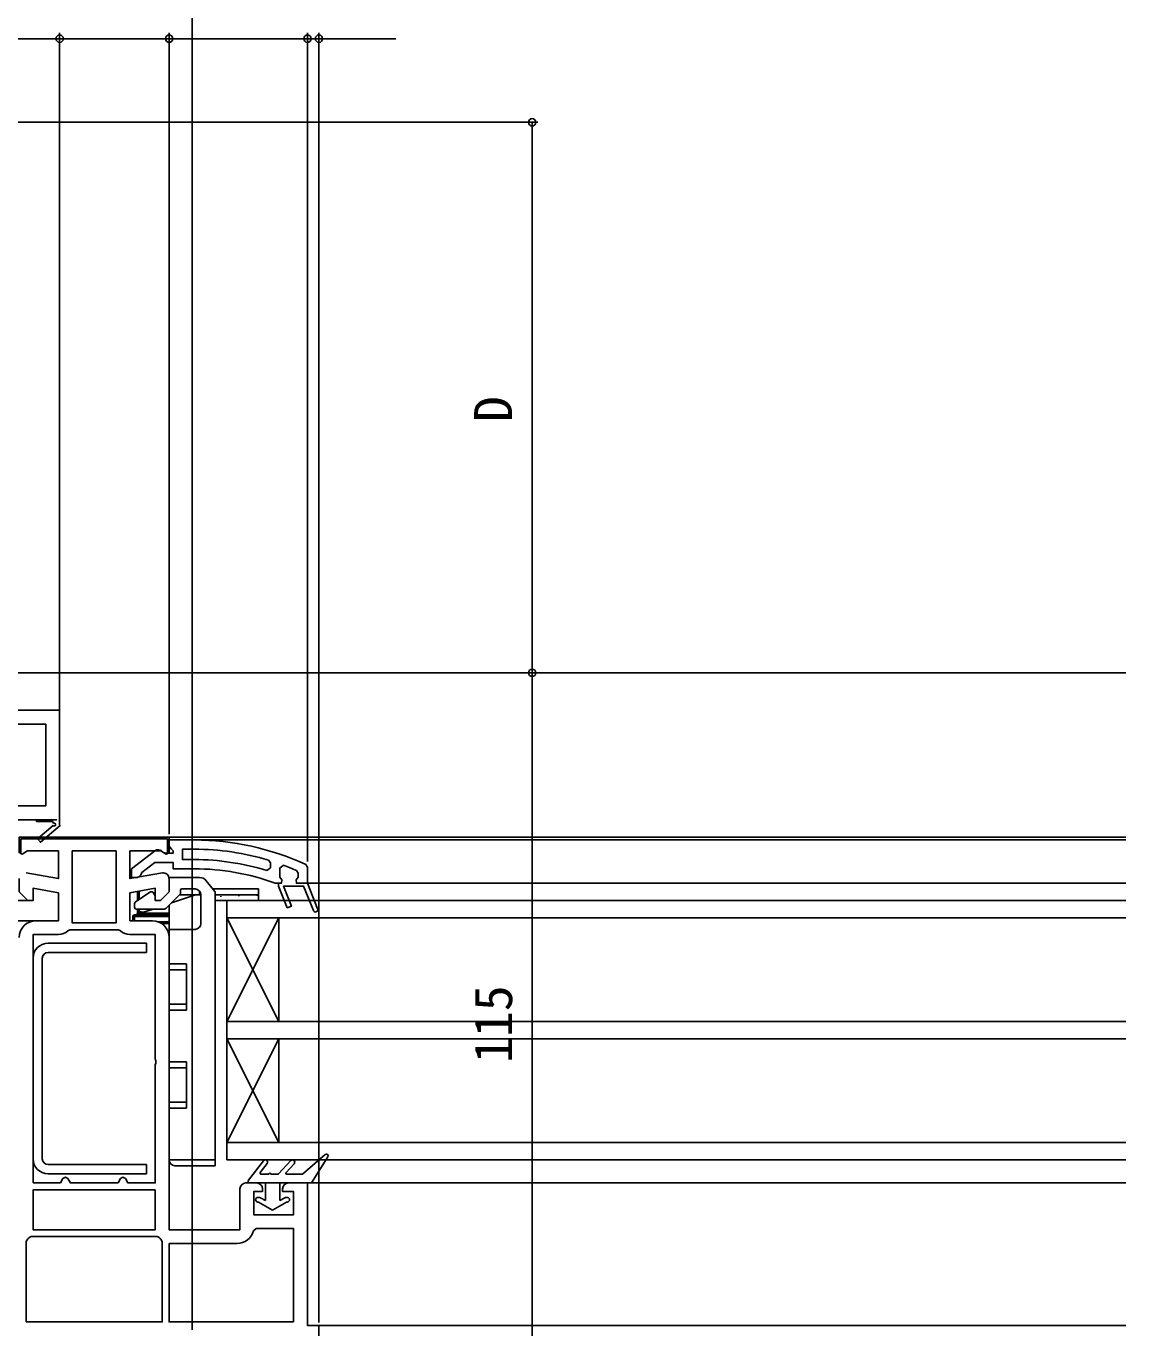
# Model space of a CAD drawing. Units: millimetres, scale not verified. Extents: x -525 to 525, y -783 to 778.
# Drawn here: x 23.1 to 214, y 244.6 to 471.1 of the extents above; entities that cross this region are included whole.
import ezdxf
from ezdxf.enums import TextEntityAlignment as Align

# ---------------------------------------------------------------- set-up
doc = ezdxf.new("R2010")
doc.units = ezdxf.units.MM
doc.header["$LTSCALE"] = 4
for name, color, linetype in [('0-3_YKK_11', 7, 'Continuous'), ('0-4_YKK_12', 2, 'Continuous'), ('0-5_YKK_13', 4, 'Continuous'), ('0-7_YKK_D', 6, 'Continuous')]:
    doc.layers.add(name, color=color, linetype=linetype)
doc.styles.add('ＭＳ ゴシック', font='')
doc.styles.get('ＭＳ ゴシック').set_extended_font_data('MS Gothic')

msp = doc.modelspace()

# ---------------------------------------------------------------- linework, layer by layer
at = {"layer": '0-3_YKK_11'}
for p, q in [((28.447, 333.426), (24.947, 333.426)), ((25.578, 330.126), (25.878, 330.426)), ((28.407, 330.126), (28.707, 330.426)), ((31.235, 330.126), (31.535, 330.426)), ((34.064, 330.126), (34.364, 330.426)), ((36.892, 330.126), (37.192, 330.426)), ((39.721, 330.126), (40.021, 330.426)), ((42.549, 330.126), (42.849, 330.426)), ((45.377, 330.126), (45.677, 330.426)), ((47.647, 329.567), (47.947, 329.867)), ((61.247, 270.426), (63.147, 270.426))]:
    msp.add_line(p, q, dxfattribs=at)
for points in [[(-13.053, 352.426), (28.947, 352.426), (28.947, 332.56), (29.024, 332.426), (25.606, 329.521), (25.088, 330.131), (27.808, 332.442)], [(27.873, 332.82), (27.696, 333.126), (24.947, 333.126), (24.947, 333.426), (5.947, 333.426)], [(23.121, 324.211), (28.747, 323.219), (28.747, 328.026), (23.391, 328.026), (22.462, 327.446), (21.947, 327.731), (21.947, 330.426), (47.947, 330.426), (47.947, 328.026), (47.647, 327.568), (47.647, 330.126), (22.247, 330.126), (22.247, 327.568), (21.947, 328.026), (21.947, 330.426), (47.947, 330.426), (47.947, 327.731), (47.432, 327.446), (46.503, 328.026), (41.147, 328.026), (41.147, 323.219), (46.773, 324.211)], [(52.314, 329.926), (47.946, 329.926), (47.946, 328.826), (48.384, 328.33), (48.646, 328.032), (48.646, 327.626), (47.246, 327.626), (46.846, 327.826)], [(45.43, 328.013), (41.446, 324.901), (41.446, 323.426), (42.548, 323.426), (43.047, 323.901), (43.239, 324.271), (45.485, 326.026), (48.646, 326.026), (48.646, 324.926), (52.314, 324.926)], [(52.314, 326.526), (50.246, 326.526), (50.246, 328.326), (52.314, 328.326)], [(65.191, 326.418), (65.546, 325.939), (65.546, 325.102), (64.899, 324.625)], [(72.975, 317.678), (71.284, 321.926), (67.807, 321.926), (69.181, 318.474), (68.438, 318.178), (66.946, 321.926), (66.946, 322.426), (67.446, 322.426), (67.521, 323.016), (67.146, 323.501), (67.146, 323.526), (67.146, 325.061), (67.821, 325.53)], [(70.046, 324.631), (70.346, 324.173), (70.346, 323.501), (69.971, 323.016), (70.046, 322.426), (71.946, 322.426), (73.718, 317.974), (71.946, 322.426), (71.946, 325.208), (71.657, 325.662)], [(24.847, 315.926), (28.747, 315.926), (28.747, 320.782), (24.347, 321.558), (24.347, 319.426), (23.447, 319.426), (21.947, 320.926), (21.947, 323.226)], [(47.947, 323.226), (47.947, 320.926), (46.447, 319.426), (45.547, 319.426), (45.547, 321.558), (41.147, 320.782), (41.147, 315.926), (45.047, 315.926)], [(66.329, 322.456), (66.5, 322.426), (66.946, 322.426), (66.946, 321.926), (68.438, 318.178), (69.181, 318.474), (67.807, 321.926), (71.284, 321.926), (72.975, 317.678)], [(24.347, 270.426), (24.347, 313.526), (28.747, 313.526)], [(41.147, 313.526), (45.547, 313.526), (45.547, 291.884), (45.667, 291.701), (45.667, 291.151), (45.547, 290.968), (45.547, 270.426), (40.813, 270.426), (40.38, 271.176), (39.947, 271.426), (39.514, 271.176), (39.081, 270.426), (30.813, 270.426), (30.38, 271.176), (29.947, 271.426), (29.514, 271.176), (29.081, 270.426), (24.347, 270.426)], [(30.402, 314.188), (30.747, 314.326), (39.147, 314.326), (39.492, 314.188)], [(47.947, 313.026), (47.947, 262.326), (60.247, 262.326), (60.247, 269.426)], [(68.647, 270.426), (71.947, 270.426), (71.947, 245.726), (73.947, 245.726), (73.947, 243.926)], [(64.147, 269.426), (64.147, 268.926), (62.647, 268.926), (62.647, 264.926), (69.547, 264.926), (69.547, 268.926), (67.647, 268.926), (67.647, 269.426)], [(23.147, 246.326), (46.747, 246.326), (46.747, 260.234), (46.571, 260.615)], [(23.323, 260.615), (23.147, 260.234), (23.147, 246.326)], [(46.236, 260.95), (45.855, 261.126), (24.039, 261.126), (23.658, 260.95)], [(62.566, 262.144), (63.052, 262.526), (69.547, 262.526), (69.547, 246.326)], [(69.547, 246.326), (47.947, 246.326), (47.947, 259.926), (59.747, 259.926)]]:
    msp.add_lwpolyline(points, dxfattribs=at)
for points in [[(26.547, 335.826), (4.947, 335.826), (4.947, 350.026), (26.547, 350.026)], [(31.147, 328.026), (31.147, 315.526), (38.747, 315.526), (38.747, 328.026)], [(45.547, 269.226), (24.347, 269.226), (24.347, 262.326), (45.547, 262.326)]]:
    msp.add_lwpolyline(points, close=True, dxfattribs=at)
for centre, radius, start, end in [((27.998, 332.604), 0.25, 220.35701, 120), ((52.314, 283.926), 46, 65.13402, 89.99999), ((46.046, 327.226), 1, 36.86989, 128.08672), ((52.314, 283.926), 44.4, 73.13981, 90.00001), ((52.314, 283.926), 42.6, 72.81723, 90.00001), ((46.947, 323.226), 1, 360, 99.99998), ((52.314, 283.926), 41, 70.01112, 90.00001), ((52.314, 283.926), 44.4, 66.46078, 69.55779), ((73.346, 317.826), 0.4, 201.69939, 21.69941), ((73.346, 317.826), 0.4, 201.69939, 21.69941), ((24.847, 313.026), 2.9, 90.00001, 179.99999), ((45.047, 313.026), 2.9, 0.00001, 89.99999), ((28.747, 315.926), 2.4, 270, 313.60283), ((41.147, 315.926), 2.4, 226.39717, 270), ((61.247, 269.426), 1, 90.00001, 179.99999), ((63.147, 269.426), 1, 0.00001, 89.99999), ((68.647, 269.426), 1, 90.00001, 179.99999), ((21.447, 262.826), 2.9, 310.32022, 319.67978), ((48.447, 262.826), 2.9, 220.32022, 229.67978), ((59.747, 262.826), 2.9, 270.00001, 346.39104)]:
    msp.add_arc(centre, radius, start, end, dxfattribs=at)
at = {"layer": '0-4_YKK_12'}
for p, q in [((-77.755, 358.926), (213.974, 358.926)), ((47.5, 330.426), (213.974, 330.426)), ((49.341, 329.926), (213.974, 329.926)), ((72, 322.426), (213.974, 322.426)), ((23.654, 319.426), (4.947, 319.426)), ((57.947, 274.426), (57.947, 319.425)), ((213.974, 319.425), (57.947, 319.425)), ((24.847, 315.926), (4.947, 315.926)), ((57.947, 298.426), (67, 316.435)), ((57.947, 316.426), (67, 298.435)), ((213.974, 316.426), (57.947, 316.426)), ((67, 316.435), (67, 298.435)), ((213.974, 298.426), (57.947, 298.426)), ((57.947, 277.426), (67, 295.426)), ((57.947, 295.426), (67, 277.426)), ((213.974, 295.426), (57.947, 295.426)), ((67, 277.426), (67, 295.426)), ((213.974, 277.426), (57.947, 277.426)), ((213.974, 274.426), (57.947, 274.426)), ((213.974, 270.426), (71.5, 270.426)), ((213.974, 245.726), (73.5, 245.726))]:
    msp.add_line(p, q, dxfattribs=at)
at = {"layer": '0-5_YKK_13'}
for p, q in [((47.927, 323.426), (47.947, 323.426)), ((47.947, 323.226), (47.947, 323.426)), ((47.947, 323.226), (47.947, 321.633)), ((53.226, 323.426), (48.147, 323.426)), ((55.881, 321.008), (54.397, 322.863)), ((44.595, 320.89), (42.075, 319.125)), ((42.447, 319.386), (42.447, 321.011)), ((42.747, 321.064), (42.747, 319.596)), ((45.032, 320.926), (44.71, 320.926)), ((45.547, 320.233), (45.205, 320.826)), ((47.422, 318.072), (49.801, 320.451)), ((49.775, 320.426), (53.447, 320.426)), ((49.947, 320.805), (49.947, 321.226)), ((50.147, 321.426), (52.447, 321.426)), ((52.347, 321.426), (50.147, 321.426)), ((52.447, 321.426), (52.347, 321.426)), ((53.197, 321.087), (53.197, 320.426)), ((53.447, 320.426), (53.447, 315.426)), ((53.447, 319.425), (53.447, 319.425)), ((63.147, 321.426), (55.547, 321.426)), ((55.947, 274.426), (55.947, 320.821)), ((55.947, 320.426), (63.147, 320.426)), ((55.947, 320.426), (55.947, 319.425)), ((63.447, 319.425), (55.947, 319.425)), ((56.9, 320.157), (56.9, 320.057)), ((60.075, 320.257), (60.075, 320.157)), ((61.663, 319.463), (61.663, 319.425)), ((63.147, 320.426), (63.447, 320.426)), ((63.25, 320.357), (63.25, 320.257)), ((63.447, 319.425), (63.447, 320.426)), ((41.947, 318.879), (41.947, 318.226)), ((42.247, 317.926), (47.068, 317.926)), ((42.447, 317.226), (42.447, 317.926)), ((42.747, 317.226), (42.447, 317.226)), ((42.747, 317.926), (42.747, 317.226)), ((43.93, 317.506), (45.165, 317.926)), ((47.947, 318.598), (47.947, 314.426)), ((41.647, 315.926), (41.647, 316.626)), ((41.947, 316.926), (47.647, 316.926)), ((41.947, 316.626), (41.947, 316.926)), ((47.647, 316.626), (41.947, 316.626)), ((46.105, 315.726), (47.947, 315.726)), ((47.947, 315.426), (46.675, 315.426)), ((47.647, 316.926), (47.647, 316.626)), ((47.947, 314.426), (47.947, 308.426)), ((52.447, 314.426), (47.947, 314.426)), ((26.947, 312.026), (44.047, 312.026)), ((26.947, 310.426), (44.047, 310.426)), ((44.047, 312.026), (44.047, 310.426)), ((24.347, 309.426), (24.347, 274.626)), ((25.947, 309.426), (25.947, 274.626)), ((47.947, 308.426), (50.947, 308.426)), ((50.947, 300.426), (50.947, 308.426)), ((47.947, 301.426), (50.947, 301.426)), ((47.947, 300.426), (47.947, 301.426)), ((47.947, 300.426), (47.947, 291.426)), ((50.947, 300.426), (47.947, 300.426)), ((47.947, 291.426), (50.947, 291.426)), ((50.947, 283.426), (50.947, 291.426)), ((47.947, 284.426), (50.947, 284.426)), ((47.947, 283.426), (47.947, 284.426)), ((47.947, 283.426), (47.947, 274.426)), ((50.947, 283.426), (47.947, 283.426)), ((47.947, 274.426), (55.947, 274.426)), ((55.947, 274.426), (55.947, 273.426)), ((64.332, 274.272), (61.71, 270.91)), ((66.906, 271.99), (69.054, 274.298)), ((71.103, 271.974), (75.052, 275.354)), ((72.647, 270.426), (75.501, 274.966)), ((26.947, 273.626), (44.047, 273.626)), ((26.947, 272.026), (44.047, 272.026)), ((44.047, 273.626), (44.047, 272.026)), ((55.947, 273.426), (48.947, 273.426)), ((63.774, 272.249), (64.963, 273.781)), ((65.225, 271.926), (63.932, 271.926)), ((66.76, 271.926), (65.625, 271.926)), ((68.252, 272.262), (69.64, 273.754)), ((70.973, 271.926), (68.399, 271.926)), ((61.947, 270.426), (72.647, 270.426)), ((64.647, 267.371), (64.647, 270.426)), ((67.147, 267.371), (67.147, 270.426)), ((63.579, 267.926), (63.347, 267.926)), ((64.647, 267.371), (63.779, 267.872)), ((67.147, 267.371), (68.015, 267.872)), ((68.447, 267.926), (68.215, 267.926)), ((63.472, 267.126), (63.347, 267.126)), ((65.897, 265.726), (63.472, 267.126)), ((65.897, 265.726), (68.322, 267.126)), ((68.447, 267.126), (68.322, 267.126))]:
    msp.add_line(p, q, dxfattribs=at)
for points in [[(48.364, 319.015), (52.513, 320.426), (53.447, 320.426)], [(63.447, 320.426), (63.447, 321.426), (63.147, 321.426)], [(42.747, 316.926), (42.747, 317.226), (47.947, 317.226)], [(41.647, 316.626), (41.947, 316.626), (41.947, 315.926)], [(50.947, 307.426), (47.947, 307.426), (47.947, 308.426)], [(50.947, 290.426), (47.947, 290.426), (47.947, 291.426)]]:
    msp.add_lwpolyline(points, dxfattribs=at)
for centre, radius, start, end in [((48.147, 323.226), 0.2, 90, 180), ((53.226, 321.926), 1.5, 38.65981, 90), ((44.71, 320.726), 0.2, 90, 125), ((45.032, 320.726), 0.2, 30, 90), ((49.447, 320.805), 0.5, 315, 0), ((50.147, 321.226), 0.2, 90, 180), ((52.447, 320.426), 1, 0, 90), ((55.647, 320.821), 0.3, 0, 38.65981), ((42.247, 318.879), 0.3, 125, 180), ((42.247, 318.226), 0.3, 180, 270), ((42.147, 317.226), 0.3, 270, 0), ((43.447, 318.926), 1.5, 221.81031, 228.18969), ((43.447, 318.926), 1.5, 242.18186, 288.79043), ((47.068, 318.426), 0.5, 270, 315), ((47.647, 317.226), 0.3, 270, 0), ((41.947, 316.626), 0.3, 90, 180), ((47.647, 317.226), 0.6, 270, 300), ((52.447, 315.426), 1, 270, 0), ((26.947, 309.426), 2.6, 90, 180), ((26.947, 309.426), 1, 90, 180), ((26.947, 274.626), 2.6, 180, 270), ((26.947, 274.626), 1, 180, 270), ((48.947, 274.426), 1, 180, 270), ((64.647, 274.026), 0.4, 322.18768, 142.05449), ((69.347, 274.026), 0.4, 317.0674, 137.0674), ((75.247, 275.126), 0.3, 327.84718, 130.56105), ((63.932, 272.126), 0.2, 142.18768, 270), ((65.425, 271.926), 0.2, 0, 180), ((66.76, 272.126), 0.2, 270, 317.0674), ((68.399, 272.126), 0.2, 137.0674, 270), ((70.973, 272.126), 0.2, 270, 310.56105), ((61.947, 270.726), 0.3, 142.05449, 270), ((63.347, 267.526), 0.4, 90, 270), ((63.579, 267.526), 0.4, 60, 90), ((68.215, 267.526), 0.4, 90, 120), ((68.447, 267.526), 0.4, 270, 90)]:
    msp.add_arc(centre, radius, start, end, dxfattribs=at)
at = {"layer": '0-7_YKK_D'}
for p, q in [((51.947, 244.926), (51.947, 489.926)), ((-37.052, 468.926), (28.95, 468.926)), ((28.95, 346.926), (28.95, 469.926)), ((28.95, 345.926), (28.95, 469.926)), ((28.95, 468.926), (47.947, 468.926)), ((47.947, 330.926), (47.947, 469.926)), ((47.947, 330.926), (47.947, 469.926)), ((47.947, 468.926), (71.946, 468.926)), ((71.946, 468.926), (69.396, 468.926)), ((71.946, 326.208), (71.946, 469.926)), ((71.946, 326.208), (71.946, 469.926)), ((71.946, 468.926), (73.947, 468.926)), ((73.947, 246.248), (73.947, 469.926)), ((73.947, 468.926), (87.262, 468.926)), ((14.477, 454.428), (111.95, 454.428)), ((110.95, 358.926), (110.95, 454.428)), ((110.95, 358.926), (110.95, 243.926))]:
    msp.add_line(p, q, dxfattribs=at)
for centre in [(28.95, 468.926), (28.95, 468.926), (47.947, 468.926), (47.947, 468.926), (71.946, 468.926), (71.946, 468.926), (73.947, 468.926), (110.95, 454.428), (110.95, 358.926), (110.95, 358.926)]:
    msp.add_circle(centre, 0.637, dxfattribs=at)

# ---------------------------------------------------------------- texts
at = {"layer": '0-7_YKK_D', "style": 'ＭＳ ゴシック'}
for s, p in [('D', (109.45, 402.407)), ('115', (109.45, 291.25))]:
    msp.add_text(s, height=6.598, rotation=90, dxfattribs=at).set_placement(p, align=Align.BOTTOM_LEFT)

doc.saveas('drawing.dxf')
